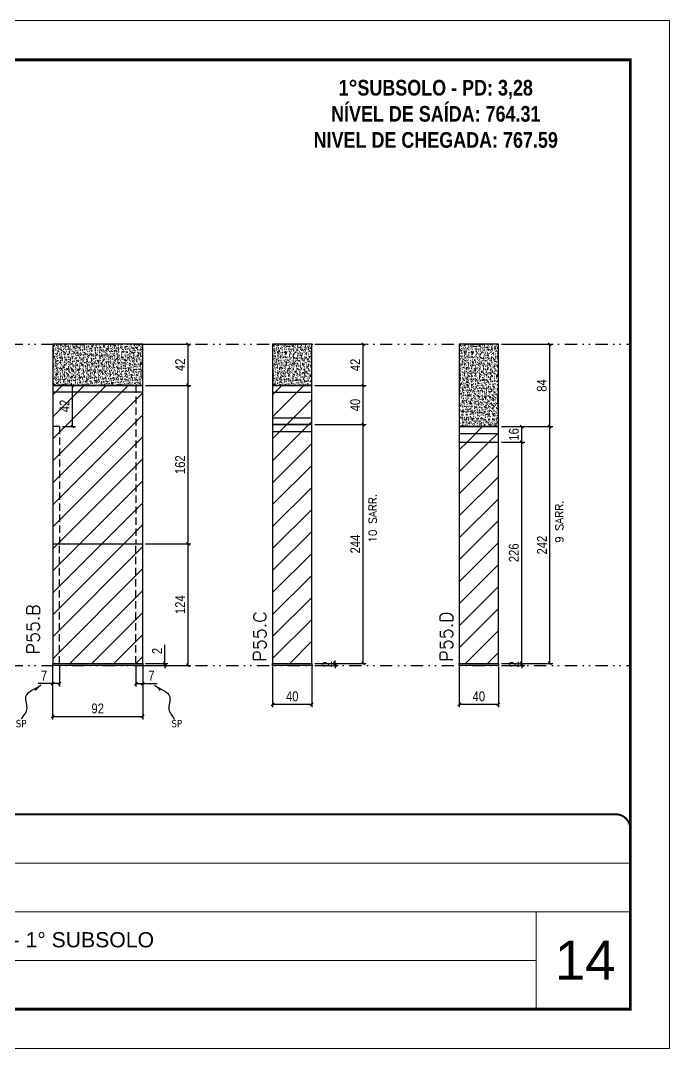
# Model space of a CAD drawing. Extents: x 1945 to 10875, y -3405 to 3369.
# Drawn here: x 4366 to 5029, y -2256 to -1206 of the extents above; entities that cross this region are included whole.
import ezdxf

# ---------------------------------------------------------------- set-up
doc = ezdxf.new("R2010")
doc.units = 0
for name, pattern in [('CONTINUO', [0]), ('DASHED', [0.75, 0.5, -0.25]), ('DIVIDE2', [0.625, 0.25, -0.125, 0, -0.125, 0, -0.125]), ('HIDDEN', [0.375, 0.25, -0.125])]:
    doc.linetypes.add(name, pattern=pattern)
for name, color, linetype, lineweight in [('CARIMBO', 255, 'Continuous', 9), ('Folhas', 255, 'Continuous', 9), ('Hachura', 251, 'Continuous', 9), ('SARRAFO DE PRESSAO', 251, 'DASHED', 9), ('Texto Seção', 7, 'Continuous', 15)]:
    doc.layers.add(name, color=color, linetype=linetype, lineweight=lineweight)
for name, color, linetype in [('COTA', 241, 'Continuous'), ('FUNDOS', 1, 'Continuous'), ('NOMENCLATURA', 7, 'Continuous'), ('Nível', 160, 'Continuous'), ('Painéis', 200, 'Continuous'), ('SARR_2.2x7', 40, 'Continuous'), ('Sarrafo de Pressão', 42, 'HIDDEN'), ('texto', 7, 'Continuous')]:
    doc.layers.add(name, color=color, linetype=linetype)
doc.styles.add('ARIAL', font='arial.ttf')
doc.styles.add('COTA TECNICA', font='techl___.ttf', dxfattribs={"height": 10})
doc.styles.add('COTA TECNICA-50', font='techl___.ttf', dxfattribs={"height": 10})
doc.styles.add('REGUA-120', font='ROMANS.shx', dxfattribs={"height": 15})
doc.styles.add('ROMANC', font='techb___.ttf', dxfattribs={"height": 2.5})
doc.styles.add('ROMANS', font='romans.shx')
doc.styles.get("Standard").update_dxf_attribs({"font": 'arial.ttf'})
doc.dimstyles.new('COTA PAINEL-50', dxfattribs={"dimtxt": 10, "dimasz": 3, "dimexe": 3, "dimexo": 3, "dimgap": 3, "dimtad": 1, "dimdec": 1, "dimzin": 12, "dimdsep": 46, "dimtxsty": 'COTA TECNICA-50', "dimblk1": 'OBLIQUE', "dimblk2": 'OBLIQUE', "dimsah": 1, "dimcen": 0.9, "dimclrd": 4, "dimclre": 4, "dimclrt": 240, "dimadec": 1, "dimazin": 3, "dimtfac": 1, "dimtdec": 1, "dimtmove": 0, "dimatfit": 3, "dimfxl": 1, "dimtolj": 1, "dimtzin": 12, "dimarcsym": 0})
doc.dimstyles.new('PAINEL', dxfattribs={"dimtxt": 10, "dimasz": 3, "dimexe": 3, "dimexo": 3, "dimgap": 3, "dimtad": 1, "dimdec": 1, "dimzin": 12, "dimdsep": 46, "dimtxsty": 'COTA TECNICA', "dimblk1": 'OBLIQUE', "dimblk2": 'OBLIQUE', "dimsah": 1, "dimcen": 0.9, "dimclrd": 4, "dimclre": 4, "dimclrt": 240, "dimadec": 1, "dimazin": 3, "dimtfac": 1, "dimtdec": 1, "dimtmove": 0, "dimatfit": 3, "dimfxl": 1, "dimtolj": 1, "dimtzin": 12, "dimarcsym": 0})
doc.dimstyles.get("Standard").update_dxf_attribs({"dimtxt": 0.18, "dimasz": 0.18, "dimexe": 0.18, "dimexo": 0.0625, "dimgap": 0.09, "dimtad": 0, "dimtih": 1, "dimtoh": 1, "dimdec": 4, "dimzin": 0, "dimdsep": 46, "dimtxsty": 'Standard', "dimcen": 0.09, "dimadec": 0, "dimazin": 0, "dimtfac": 1, "dimtdec": 4, "dimtofl": 0, "dimtmove": 0, "dimatfit": 3, "dimfxl": 1, "dimtolj": 1, "dimtzin": 0, "dimarcsym": 0})
pattern_1 = [(45, (-127075.793, -33000.405), (-11.2253202, 11.2253202), [])]

# ---------------------------------------------------------------- blocks, each defined once
blk = doc.blocks.new('9999999999')
at = {"color": 30, "linetype": 'CONTINUO'}
for p, q in [((98564.6, 34379.6), (99584, 34379.6)), ((98564.6, 34329.8), (99488, 34329.8)), ((99584, 34329.8), (99488, 34329.8)), ((99488, 34329.8), (99488, 34230.2)), ((98564.6, 34280), (99488, 34280))]:
    blk.add_line(p, q, dxfattribs=at)
at = {"color": 30, "linetype": 'CONTINUO', "const_width": 2}
blk.add_lwpolyline([(99584, 34230.2), (99584, 34414.4, 0.414214), (99569, 34429.4), (98229, 34429.4, 0.414214), (98214, 34414.4), (98214, 34245.2, 0.414214), (98229, 34230.2), (99584, 34230.2)], format="xyb", dxfattribs=at)
at = {"layer": 'Folhas'}
blk.add_lwpolyline([(98139, 34190.2), (99624, 34190.2), (99624, 35240.2), (98139, 35240.2)], close=True, dxfattribs=at)
at = {"layer": 'Folhas', "color": 30, "const_width": 3}
blk.add_lwpolyline([(98214, 34230.2), (99584, 34230.2), (99584, 35200.2), (98214, 35200.2)], close=True, dxfattribs=at)
at = {"color": 7, "linetype": 'Continuous', "ltscale": 5, "style": 'ARIAL'}
blk.add_text('TRECHO II - 1° SUBSOLO', height=15.483, dxfattribs=at).set_placement((98837.7, 34293.5))
blk = doc.blocks.new('_Oblique')
at = {"color": 0, "linetype": 'ByBlock', "lineweight": -2}
blk.add_line((-0.5, -0.5), (0.5, 0.5), dxfattribs=at)
blk = doc.blocks.new('*D217')
at = {"layer": 'COTA', "color": 4, "lineweight": -2, "transparency": 16777216}
for p, q in [((4857, -1620.7), (4909.5, -1620.7)), ((4906.5, -1862.6), (4906.5, -1620.7)), ((4857, -1862.6), (4909.5, -1862.6))]:
    blk.add_line(p, q, dxfattribs=at)
at = {"layer": 'Defpoints', "color": 0, "transparency": 16777216}
for p in [(4854, -1620.7), (4906.5, -1620.7), (4854, -1862.6)]:
    blk.add_point(p, dxfattribs=at)
at = {"layer": 'COTA', "color": 4, "lineweight": -2, "transparency": 16777216, "xscale": 3, "yscale": 3, "zscale": 3}
for p, rotation in [((4906.5, -1620.7), 90), ((4906.5, -1862.6), 270)]:
    blk.add_blockref('_Oblique', p, dxfattribs=dict(at, rotation=rotation))
at = {"layer": 'COTA', "color": 240, "transparency": 16777216, "insert": (4898.5, -1741.7), "char_height": 10, "attachment_point": 5, "rotation": 90, "style": 'COTA TECNICA'}
blk.add_mtext('\\A1;242', dxfattribs=at)
blk = doc.blocks.new('*D218')
at = {"layer": 'COTA', "color": 4, "lineweight": -2, "transparency": 16777216}
for p, q in [((4814, -1865.6), (4814, -1907.4)), ((4854, -1865.6), (4854, -1907.4)), ((4814, -1904.4), (4854, -1904.4))]:
    blk.add_line(p, q, dxfattribs=at)
at = {"layer": 'Defpoints', "color": 0, "transparency": 16777216}
for p in [(4814, -1862.6), (4854, -1862.6), (4854, -1904.4)]:
    blk.add_point(p, dxfattribs=at)
at = {"layer": 'COTA', "color": 4, "lineweight": -2, "transparency": 16777216, "xscale": 3, "yscale": 3, "zscale": 3, "rotation": 180}
blk.add_blockref('_Oblique', (4814, -1904.4), dxfattribs=at)
at = {"layer": 'COTA', "color": 4, "lineweight": -2, "transparency": 16777216, "xscale": 3, "yscale": 3, "zscale": 3}
blk.add_blockref('_Oblique', (4854, -1904.4), dxfattribs=at)
at = {"layer": 'COTA', "color": 240, "transparency": 16777216, "insert": (4834, -1896.3), "char_height": 10, "attachment_point": 5, "style": 'COTA TECNICA'}
blk.add_mtext('\\A1;40', dxfattribs=at)
blk = doc.blocks.new('*D219')
at = {"layer": 'COTA', "color": 4, "linetype": 'ByBlock', "lineweight": -2, "transparency": 16777216}
for p, q in [((4857, -1536.6), (4909.5, -1536.6)), ((4906.5, -1620.7), (4906.5, -1536.6)), ((4857, -1620.7), (4909.5, -1620.7))]:
    blk.add_line(p, q, dxfattribs=at)
at = {"layer": 'Defpoints', "color": 0, "linetype": 'ByBlock', "transparency": 16777216}
for p in [(4854, -1536.6), (4906.5, -1536.6), (4854, -1620.7)]:
    blk.add_point(p, dxfattribs=at)
at = {"layer": 'COTA', "color": 4, "linetype": 'ByBlock', "lineweight": -2, "transparency": 16777216, "xscale": 3, "yscale": 3, "zscale": 3}
for p, rotation in [((4906.5, -1536.6), 90), ((4906.5, -1620.7), 270)]:
    blk.add_blockref('_Oblique', p, dxfattribs=dict(at, rotation=rotation))
at = {"layer": 'COTA', "color": 240, "linetype": 'ByBlock', "transparency": 16777216, "insert": (4898.4, -1578.7), "char_height": 10, "attachment_point": 5, "rotation": 90, "style": 'COTA TECNICA'}
blk.add_mtext('\\A1;84', dxfattribs=at)
blk = doc.blocks.new('*D220')
at = {"layer": 'COTA', "color": 4, "lineweight": -2, "transparency": 16777216}
for p, q in [((4857, -1862.6), (4880.9, -1862.6)), ((4857, -1864.6), (4880.9, -1864.6)), ((4877.9, -1862.6), (4877.9, -1859.6)), ((4877.9, -1864.6), (4877.9, -1862.6)), ((4877.9, -1864.6), (4877.9, -1867.6))]:
    blk.add_line(p, q, dxfattribs=at)
at = {"layer": 'Defpoints', "color": 0, "transparency": 16777216}
for p in [(4854, -1862.6), (4854, -1864.6), (4877.9, -1862.6)]:
    blk.add_point(p, dxfattribs=at)
at = {"layer": 'COTA', "color": 4, "lineweight": -2, "transparency": 16777216, "xscale": 3, "yscale": 3, "zscale": 3}
for p, rotation in [((4877.9, -1862.6), 270), ((4877.9, -1864.6), 90)]:
    blk.add_blockref('_Oblique', p, dxfattribs=dict(at, rotation=rotation))
at = {"layer": 'COTA', "color": 240, "transparency": 16777216, "insert": (4869.9, -1863.6), "char_height": 10, "attachment_point": 5, "rotation": 90, "style": 'COTA TECNICA-50'}
blk.add_mtext('\\A1;2', dxfattribs=at)
blk = doc.blocks.new('*D407')
at = {"layer": 'COTA', "color": 4, "linetype": 'ByBlock', "lineweight": -2, "transparency": 16777216}
for p, q in [((4857, -1636.6), (4880.9, -1636.6)), ((4877.9, -1862.6), (4877.9, -1636.6)), ((4857, -1862.6), (4880.9, -1862.6))]:
    blk.add_line(p, q, dxfattribs=at)
at = {"layer": 'Defpoints', "color": 0, "linetype": 'ByBlock', "transparency": 16777216}
for p in [(4854, -1636.6), (4877.9, -1636.6), (4854, -1862.6)]:
    blk.add_point(p, dxfattribs=at)
at = {"layer": 'COTA', "color": 4, "linetype": 'ByBlock', "lineweight": -2, "transparency": 16777216, "xscale": 3, "yscale": 3, "zscale": 3}
for p, rotation in [((4877.9, -1636.6), 90), ((4877.9, -1862.6), 270)]:
    blk.add_blockref('_Oblique', p, dxfattribs=dict(at, rotation=rotation))
at = {"layer": 'COTA', "color": 240, "linetype": 'ByBlock', "transparency": 16777216, "insert": (4869.8, -1749.6), "char_height": 10, "attachment_point": 5, "rotation": 90, "style": 'COTA TECNICA'}
blk.add_mtext('\\A1;226', dxfattribs=at)
blk = doc.blocks.new('*D408')
at = {"layer": 'COTA', "color": 4, "linetype": 'ByBlock', "lineweight": -2, "transparency": 16777216}
for p, q in [((4857, -1620.7), (4880.9, -1620.7)), ((4877.9, -1636.6), (4877.9, -1620.7)), ((4857, -1636.6), (4880.9, -1636.6))]:
    blk.add_line(p, q, dxfattribs=at)
at = {"layer": 'Defpoints', "color": 0, "linetype": 'ByBlock', "transparency": 16777216}
for p in [(4854, -1620.7), (4877.9, -1620.7), (4854, -1636.6)]:
    blk.add_point(p, dxfattribs=at)
at = {"layer": 'COTA', "color": 4, "linetype": 'ByBlock', "lineweight": -2, "transparency": 16777216, "xscale": 3, "yscale": 3, "zscale": 3}
for p, rotation in [((4877.9, -1620.7), 90), ((4877.9, -1636.6), 270)]:
    blk.add_blockref('_Oblique', p, dxfattribs=dict(at, rotation=rotation))
at = {"layer": 'COTA', "color": 240, "linetype": 'ByBlock', "transparency": 16777216, "insert": (4869.8, -1628.7), "char_height": 10, "attachment_point": 5, "rotation": 90, "style": 'COTA TECNICA'}
blk.add_mtext('\\A1;16', dxfattribs=at)
blk = doc.blocks.new('*D181')
at = {"layer": 'COTA', "color": 4, "lineweight": -2, "transparency": 16777216}
for p, q in [((4666.4, -1618.7), (4718.9, -1618.7)), ((4715.9, -1862.6), (4715.9, -1618.7)), ((4666.4, -1862.6), (4718.9, -1862.6))]:
    blk.add_line(p, q, dxfattribs=at)
at = {"layer": 'Defpoints', "color": 0, "transparency": 16777216}
for p in [(4663.4, -1618.7), (4715.9, -1618.7), (4663.4, -1862.6)]:
    blk.add_point(p, dxfattribs=at)
at = {"layer": 'COTA', "color": 4, "lineweight": -2, "transparency": 16777216, "xscale": 3, "yscale": 3, "zscale": 3}
for p, rotation in [((4715.9, -1618.7), 90), ((4715.9, -1862.6), 270)]:
    blk.add_blockref('_Oblique', p, dxfattribs=dict(at, rotation=rotation))
at = {"layer": 'COTA', "color": 240, "transparency": 16777216, "insert": (4707.8, -1740.7), "char_height": 10, "attachment_point": 5, "rotation": 90, "style": 'COTA TECNICA'}
blk.add_mtext('\\A1;244', dxfattribs=at)
blk = doc.blocks.new('*D182')
at = {"layer": 'COTA', "color": 4, "lineweight": -2, "transparency": 16777216}
for p, q in [((4666.4, -1536.6), (4718.9, -1536.6)), ((4715.9, -1578.7), (4715.9, -1536.6)), ((4666.4, -1578.7), (4718.9, -1578.7))]:
    blk.add_line(p, q, dxfattribs=at)
at = {"layer": 'Defpoints', "color": 0, "transparency": 16777216}
for p in [(4663.4, -1536.6), (4715.9, -1536.6), (4663.4, -1578.7)]:
    blk.add_point(p, dxfattribs=at)
at = {"layer": 'COTA', "color": 4, "lineweight": -2, "transparency": 16777216, "xscale": 3, "yscale": 3, "zscale": 3}
for p, rotation in [((4715.9, -1536.6), 90), ((4715.9, -1578.7), 270)]:
    blk.add_blockref('_Oblique', p, dxfattribs=dict(at, rotation=rotation))
at = {"layer": 'COTA', "color": 240, "transparency": 16777216, "insert": (4707.8, -1557.7), "char_height": 10, "attachment_point": 5, "rotation": 90, "style": 'COTA TECNICA'}
blk.add_mtext('\\A1;42', dxfattribs=at)
blk = doc.blocks.new('*D183')
at = {"layer": 'COTA', "color": 4, "lineweight": -2, "transparency": 16777216}
for p, q in [((4623.4, -1865.6), (4623.4, -1907.4)), ((4663.4, -1865.6), (4663.4, -1907.4)), ((4623.4, -1904.4), (4663.4, -1904.4))]:
    blk.add_line(p, q, dxfattribs=at)
at = {"layer": 'Defpoints', "color": 0, "transparency": 16777216}
for p in [(4623.4, -1862.6), (4663.4, -1862.6), (4663.4, -1904.4)]:
    blk.add_point(p, dxfattribs=at)
at = {"layer": 'COTA', "color": 4, "lineweight": -2, "transparency": 16777216, "xscale": 3, "yscale": 3, "zscale": 3, "rotation": 180}
blk.add_blockref('_Oblique', (4623.4, -1904.4), dxfattribs=at)
at = {"layer": 'COTA', "color": 4, "lineweight": -2, "transparency": 16777216, "xscale": 3, "yscale": 3, "zscale": 3}
blk.add_blockref('_Oblique', (4663.4, -1904.4), dxfattribs=at)
at = {"layer": 'COTA', "color": 240, "transparency": 16777216, "insert": (4643.4, -1896.3), "char_height": 10, "attachment_point": 5, "style": 'COTA TECNICA'}
blk.add_mtext('\\A1;40', dxfattribs=at)
blk = doc.blocks.new('*D409')
at = {"layer": 'COTA', "color": 4, "linetype": 'ByBlock', "lineweight": -2, "transparency": 16777216}
for p, q in [((4666.4, -1578.7), (4718.9, -1578.7)), ((4715.9, -1618.7), (4715.9, -1578.7)), ((4666.4, -1618.7), (4718.9, -1618.7))]:
    blk.add_line(p, q, dxfattribs=at)
at = {"layer": 'Defpoints', "color": 0, "linetype": 'ByBlock', "transparency": 16777216}
for p in [(4663.4, -1578.7), (4715.9, -1578.7), (4663.4, -1618.7)]:
    blk.add_point(p, dxfattribs=at)
at = {"layer": 'COTA', "color": 4, "linetype": 'ByBlock', "lineweight": -2, "transparency": 16777216, "xscale": 3, "yscale": 3, "zscale": 3}
for p, rotation in [((4715.9, -1578.7), 90), ((4715.9, -1618.7), 270)]:
    blk.add_blockref('_Oblique', p, dxfattribs=dict(at, rotation=rotation))
at = {"layer": 'COTA', "color": 240, "linetype": 'ByBlock', "transparency": 16777216, "insert": (4707.8, -1598.7), "char_height": 10, "attachment_point": 5, "rotation": 90, "style": 'COTA TECNICA'}
blk.add_mtext('\\A1;40', dxfattribs=at)
blk = doc.blocks.new('*D184')
at = {"layer": 'COTA', "color": 4, "lineweight": -2, "transparency": 16777216}
for p, q in [((4666.4, -1862.6), (4690.2, -1862.6)), ((4666.4, -1864.6), (4690.2, -1864.6)), ((4687.2, -1862.6), (4687.2, -1859.6)), ((4687.2, -1864.6), (4687.2, -1862.6)), ((4687.2, -1864.6), (4687.2, -1867.6))]:
    blk.add_line(p, q, dxfattribs=at)
at = {"layer": 'Defpoints', "color": 0, "transparency": 16777216}
for p in [(4663.4, -1862.6), (4663.4, -1864.6), (4687.2, -1862.6)]:
    blk.add_point(p, dxfattribs=at)
at = {"layer": 'COTA', "color": 4, "lineweight": -2, "transparency": 16777216, "xscale": 3, "yscale": 3, "zscale": 3}
for p, rotation in [((4687.2, -1862.6), 270), ((4687.2, -1864.6), 90)]:
    blk.add_blockref('_Oblique', p, dxfattribs=dict(at, rotation=rotation))
at = {"layer": 'COTA', "color": 240, "transparency": 16777216, "insert": (4679.2, -1863.6), "char_height": 10, "attachment_point": 5, "rotation": 90, "style": 'COTA TECNICA-50'}
blk.add_mtext('\\A1;2', dxfattribs=at)
blk = doc.blocks.new('*D165')
at = {"layer": 'COTA', "color": 4, "lineweight": -2, "transparency": 16777216}
for p, q in [((4398.7, -1865.6), (4398.7, -1919.8)), ((4490.7, -1865.6), (4490.7, -1919.8)), ((4398.7, -1916.8), (4490.7, -1916.8))]:
    blk.add_line(p, q, dxfattribs=at)
at = {"layer": 'Defpoints', "color": 0, "transparency": 16777216}
for p in [(4398.7, -1862.6), (4490.7, -1862.6), (4490.7, -1916.8)]:
    blk.add_point(p, dxfattribs=at)
at = {"layer": 'COTA', "color": 4, "lineweight": -2, "transparency": 16777216, "xscale": 3, "yscale": 3, "zscale": 3, "rotation": 180}
blk.add_blockref('_Oblique', (4398.7, -1916.8), dxfattribs=at)
at = {"layer": 'COTA', "color": 4, "lineweight": -2, "transparency": 16777216, "xscale": 3, "yscale": 3, "zscale": 3}
blk.add_blockref('_Oblique', (4490.7, -1916.8), dxfattribs=at)
at = {"layer": 'COTA', "color": 240, "transparency": 16777216, "insert": (4444.7, -1908.7), "char_height": 10, "attachment_point": 5, "style": 'COTA TECNICA'}
blk.add_mtext('\\A1;92', dxfattribs=at)
blk = doc.blocks.new('*D166')
at = {"layer": 'COTA', "color": 4, "lineweight": -2, "transparency": 16777216}
for p, q in [((4493.7, -1536.6), (4540, -1536.6)), ((4537, -1578.6), (4537, -1536.6)), ((4493.7, -1578.6), (4540, -1578.6))]:
    blk.add_line(p, q, dxfattribs=at)
at = {"layer": 'Defpoints', "color": 0, "transparency": 16777216}
for p in [(4490.7, -1536.6), (4537, -1536.6), (4490.7, -1578.6)]:
    blk.add_point(p, dxfattribs=at)
at = {"layer": 'COTA', "color": 4, "lineweight": -2, "transparency": 16777216, "xscale": 3, "yscale": 3, "zscale": 3}
for p, rotation in [((4537, -1536.6), 90), ((4537, -1578.6), 270)]:
    blk.add_blockref('_Oblique', p, dxfattribs=dict(at, rotation=rotation))
at = {"layer": 'COTA', "color": 240, "transparency": 16777216, "insert": (4528.9, -1557.6), "char_height": 10, "attachment_point": 5, "rotation": 90, "style": 'COTA TECNICA'}
blk.add_mtext('\\A1;42', dxfattribs=at)
blk = doc.blocks.new('*D167')
at = {"layer": 'COTA', "color": 4, "lineweight": -2, "transparency": 16777216}
for p, q in [((4493.7, -1740.6), (4540, -1740.6)), ((4537, -1864.6), (4537, -1740.6)), ((4493.7, -1864.6), (4540, -1864.6))]:
    blk.add_line(p, q, dxfattribs=at)
at = {"layer": 'Defpoints', "color": 0, "transparency": 16777216}
for p in [(4490.7, -1740.6), (4537, -1740.6), (4490.7, -1864.6)]:
    blk.add_point(p, dxfattribs=at)
at = {"layer": 'COTA', "color": 4, "lineweight": -2, "transparency": 16777216, "xscale": 3, "yscale": 3, "zscale": 3}
for p, rotation in [((4537, -1740.6), 90), ((4537, -1864.6), 270)]:
    blk.add_blockref('_Oblique', p, dxfattribs=dict(at, rotation=rotation))
at = {"layer": 'COTA', "color": 240, "transparency": 16777216, "insert": (4528.9, -1802.6), "char_height": 10, "attachment_point": 5, "rotation": 90, "style": 'COTA TECNICA-50'}
blk.add_mtext('\\A1;124', dxfattribs=at)
blk = doc.blocks.new('*D168')
at = {"layer": 'COTA', "color": 4, "lineweight": -2, "transparency": 16777216}
for p, q in [((4513.3, -1862.6), (4513.3, -1843.8)), ((4493.7, -1862.6), (4516.3, -1862.6)), ((4493.7, -1864.6), (4516.3, -1864.6)), ((4513.3, -1864.6), (4513.3, -1862.6)), ((4513.3, -1864.6), (4513.3, -1867.6))]:
    blk.add_line(p, q, dxfattribs=at)
at = {"layer": 'Defpoints', "color": 0, "transparency": 16777216}
for p in [(4490.7, -1862.6), (4490.7, -1864.6), (4513.3, -1864.6)]:
    blk.add_point(p, dxfattribs=at)
at = {"layer": 'COTA', "color": 4, "lineweight": -2, "transparency": 16777216, "xscale": 3, "yscale": 3, "zscale": 3}
for p, rotation in [((4513.3, -1862.6), 270), ((4513.3, -1864.6), 90)]:
    blk.add_blockref('_Oblique', p, dxfattribs=dict(at, rotation=rotation))
at = {"layer": 'COTA', "color": 240, "transparency": 16777216, "insert": (4505.3, -1849.9), "char_height": 10, "attachment_point": 5, "rotation": 90, "style": 'COTA TECNICA-50'}
blk.add_mtext('\\A1;2', dxfattribs=at)
blk = doc.blocks.new('*D169')
at = {"layer": 'COTA', "color": 4, "lineweight": -2, "transparency": 16777216}
for p, q in [((4398.7, -1867.6), (4398.7, -1886.2)), ((4405.7, -1865.6), (4405.7, -1886.2)), ((4398.7, -1883.2), (4384, -1883.2)), ((4405.7, -1883.2), (4398.7, -1883.2))]:
    blk.add_line(p, q, dxfattribs=at)
at = {"layer": 'Defpoints', "color": 0, "transparency": 16777216}
for p in [(4398.7, -1864.6), (4405.7, -1862.6), (4398.7, -1883.2)]:
    blk.add_point(p, dxfattribs=at)
at = {"layer": 'COTA', "color": 4, "lineweight": -2, "transparency": 16777216, "xscale": 3, "yscale": 3, "zscale": 3, "rotation": 180}
blk.add_blockref('_Oblique', (4398.7, -1883.2), dxfattribs=at)
at = {"layer": 'COTA', "color": 4, "lineweight": -2, "transparency": 16777216, "xscale": 3, "yscale": 3, "zscale": 3}
blk.add_blockref('_Oblique', (4405.7, -1883.2), dxfattribs=at)
at = {"layer": 'COTA', "color": 240, "transparency": 16777216, "insert": (4389.9, -1875.1), "char_height": 10, "attachment_point": 5, "style": 'COTA TECNICA-50'}
blk.add_mtext('\\A1;7', dxfattribs=at)
blk = doc.blocks.new('*D170')
at = {"layer": 'COTA', "color": 4, "lineweight": -2, "transparency": 16777216}
for p, q in [((4483.7, -1865.6), (4483.7, -1886.2)), ((4490.7, -1867.6), (4490.7, -1886.2)), ((4483.7, -1883.2), (4490.7, -1883.2)), ((4490.7, -1883.2), (4505.5, -1883.2))]:
    blk.add_line(p, q, dxfattribs=at)
at = {"layer": 'Defpoints', "color": 0, "transparency": 16777216}
for p in [(4483.7, -1862.6), (4490.7, -1864.6), (4490.7, -1883.2)]:
    blk.add_point(p, dxfattribs=at)
at = {"layer": 'COTA', "color": 4, "lineweight": -2, "transparency": 16777216, "xscale": 3, "yscale": 3, "zscale": 3, "rotation": 180}
blk.add_blockref('_Oblique', (4483.7, -1883.2), dxfattribs=at)
at = {"layer": 'COTA', "color": 4, "lineweight": -2, "transparency": 16777216, "xscale": 3, "yscale": 3, "zscale": 3}
blk.add_blockref('_Oblique', (4490.7, -1883.2), dxfattribs=at)
at = {"layer": 'COTA', "color": 240, "transparency": 16777216, "insert": (4499.6, -1875.1), "char_height": 10, "attachment_point": 5, "style": 'COTA TECNICA-50'}
blk.add_mtext('\\A1;7', dxfattribs=at)
blk = doc.blocks.new('*D171')
at = {"layer": 'Defpoints', "color": 0, "linetype": 'ByBlock', "transparency": 16777216}
for p in [(4490.7, -1578.6), (4537, -1578.6), (4490.7, -1740.6)]:
    blk.add_point(p, dxfattribs=at)
at = {"layer": 'FUNDOS', "color": 4, "linetype": 'ByBlock', "lineweight": -2, "transparency": 16777216}
for p, q in [((4493.7, -1578.6), (4540, -1578.6)), ((4537, -1740.6), (4537, -1578.6)), ((4493.7, -1740.6), (4540, -1740.6))]:
    blk.add_line(p, q, dxfattribs=at)
at = {"layer": 'FUNDOS', "color": 4, "linetype": 'ByBlock', "lineweight": -2, "transparency": 16777216, "xscale": 3, "yscale": 3, "zscale": 3}
for p, rotation in [((4537, -1578.6), 90), ((4537, -1740.6), 270)]:
    blk.add_blockref('_Oblique', p, dxfattribs=dict(at, rotation=rotation))
at = {"layer": 'FUNDOS', "color": 240, "linetype": 'ByBlock', "transparency": 16777216, "insert": (4528.9, -1659.6), "char_height": 10, "attachment_point": 5, "rotation": 90, "style": 'COTA TECNICA'}
blk.add_mtext('\\A1;162', dxfattribs=at)
blk = doc.blocks.new('*D403')
at = {"layer": 'Defpoints', "color": 0, "linetype": 'ByBlock', "transparency": 16777216}
for p in [(4405.7, -1578.6), (4418.9, -1578.6), (4405.7, -1620.6)]:
    blk.add_point(p, dxfattribs=at)
at = {"layer": 'FUNDOS', "color": 4, "linetype": 'ByBlock', "lineweight": -2, "transparency": 16777216}
for p, q in [((4408.7, -1578.6), (4421.9, -1578.6)), ((4418.9, -1620.6), (4418.9, -1578.6)), ((4408.7, -1620.6), (4421.9, -1620.6))]:
    blk.add_line(p, q, dxfattribs=at)
at = {"layer": 'FUNDOS', "color": 4, "linetype": 'ByBlock', "lineweight": -2, "transparency": 16777216, "xscale": 3, "yscale": 3, "zscale": 3}
for p, rotation in [((4418.9, -1578.6), 90), ((4418.9, -1620.6), 270)]:
    blk.add_blockref('_Oblique', p, dxfattribs=dict(at, rotation=rotation))
at = {"layer": 'FUNDOS', "color": 240, "linetype": 'ByBlock', "transparency": 16777216, "insert": (4410.8, -1599.6), "char_height": 10, "attachment_point": 5, "rotation": 90, "style": 'COTA TECNICA'}
blk.add_mtext('\\A1;42', dxfattribs=at)

msp = doc.modelspace()

# ---------------------------------------------------------------- hatches: boundary and pattern name
at = {"layer": 'COTA', "linetype": 'ByBlock'}
h = msp.add_hatch(dxfattribs=at)
h.set_pattern_fill('AR-CONC', color=256, scale=0.03)
h.set_pattern_definition([(50, (-126704.3376, -28425.905), (5.46554007, -0.47817257), [0.5715, -6.2865]), (355, (-126704.3376, -28425.905), (-1.05730264, 5.73170536), [0.4572, -5.02921753]), (100.4514447, (-126703.882, -28425.945), (4.40823741, 5.25353256), [0.48570026, -5.34270734]), (46.1842, (-126704.3376, -28424.381), (8.13237123, -1.26126984), [0.85725, -9.42975]), (96.6355576, (-126703.66, -28424.486), (7.122124, 7.42278374), [0.7285507, -8.01406824]), (351.184151, (-126704.3376, -28424.381), (7.122124, 7.42278374), [0.685799, -7.54379196]), (21, (-126703.5756, -28424.762), (4.54843174, -3.06795595), [0.5715, -6.2865]), (326, (-126703.5756, -28424.762), (1.85406085, 5.52563898), [0.4572, -5.0292]), (71.451445, (-126703.1965, -28425.0176), (6.40249258, 2.45768307), [0.48570026, -5.34269813]), (37.5, (-126704.3376, -28425.905), (0.092658098, 2.536651166), [0, -4.96824, 0, -5.1054, 0, -5.04825]), (7.5, (-126704.3376, -28425.905), (2.004589875, 3.005417245), [0, -2.91084, 0, -4.85394, 0, -1.92405]), (327.5, (-126706.0368, -28425.905), (4.067717855, -0.17186232), [0, -1.905, 0, -5.9436, 0, -7.8867]), (317.5, (-126706.7988, -28425.905), (4.44387544, 0.76279473), [0, -2.4765, 0, -3.94716, 0, -5.6007])])
h.paths.add_polyline_path([(4398.75, -1578.64), (4490.75, -1578.64), (4490.75, -1536.64), (4398.75, -1536.64)])
h = msp.add_hatch(dxfattribs=at)
h.set_pattern_fill('AR-CONC', color=256, scale=0.03)
h.set_pattern_definition([(50, (-126990.5986, -28391.905), (5.46554007, -0.47817257), [0.5715, -6.2865]), (355, (-126990.5986, -28391.905), (-1.05730264, 5.73170536), [0.4572, -5.02921753]), (100.4514447, (-126990.143, -28391.945), (4.40823741, 5.25353256), [0.48570026, -5.34270734]), (46.1842, (-126990.5986, -28390.381), (8.13237123, -1.26126984), [0.85725, -9.42975]), (96.6355576, (-126989.921, -28390.486), (7.122124, 7.42278374), [0.7285507, -8.01406824]), (351.184151, (-126990.5986, -28390.381), (7.122124, 7.42278374), [0.685799, -7.54379196]), (21, (-126989.8366, -28390.762), (4.54843174, -3.06795595), [0.5715, -6.2865]), (326, (-126989.8366, -28390.762), (1.85406085, 5.52563898), [0.4572, -5.0292]), (71.451445, (-126989.4575, -28391.0176), (6.40249258, 2.45768307), [0.48570026, -5.34269813]), (37.5, (-126990.5986, -28391.905), (0.092658098, 2.536651166), [0, -4.96824, 0, -5.1054, 0, -5.04825]), (7.5, (-126990.5986, -28391.905), (2.004589875, 3.005417245), [0, -2.91084, 0, -4.85394, 0, -1.92405]), (327.5, (-126992.2978, -28391.905), (4.067717855, -0.17186232), [0, -1.905, 0, -5.9436, 0, -7.8867]), (317.5, (-126993.06, -28391.905), (4.44387544, 0.76279473), [0, -2.4765, 0, -3.94716, 0, -5.6007])])
h.paths.add_polyline_path([(4623.43, -1578.64), (4663.43, -1578.64), (4663.43, -1536.64), (4623.43, -1536.64)])
h = msp.add_hatch(dxfattribs=at)
h.set_pattern_fill('AR-CONC', color=256, scale=0.03)
h.set_pattern_definition([(50, (-126799.9897, -28391.905), (5.46554007, -0.47817257), [0.5715, -6.2865]), (355, (-126799.99, -28391.905), (-1.05730264, 5.73170536), [0.4572, -5.02921753]), (100.4514447, (-126799.5343, -28391.945), (4.40823741, 5.25353256), [0.48570026, -5.34270734]), (46.1842, (-126799.99, -28390.381), (8.13237123, -1.26126984), [0.85725, -9.42975]), (96.6355576, (-126799.312, -28390.486), (7.122124, 7.42278374), [0.7285507, -8.01406824]), (351.184151, (-126799.99, -28390.381), (7.122124, 7.42278374), [0.685799, -7.54379196]), (21, (-126799.2277, -28390.762), (4.54843174, -3.06795595), [0.5715, -6.2865]), (326, (-126799.228, -28390.762), (1.85406085, 5.52563898), [0.4572, -5.0292]), (71.451445, (-126798.8487, -28391.0176), (6.40249258, 2.45768307), [0.48570026, -5.34269813]), (37.5, (-126799.9897, -28391.905), (0.092658098, 2.536651166), [0, -4.96824, 0, -5.1054, 0, -5.04825]), (7.5, (-126799.9897, -28391.905), (2.004589875, 3.005417245), [0, -2.91084, 0, -4.85394, 0, -1.92405]), (327.5, (-126801.689, -28391.905), (4.067717855, -0.17186232), [0, -1.905, 0, -5.9436, 0, -7.8867]), (317.5, (-126802.451, -28391.905), (4.44387544, 0.76279473), [0, -2.4765, 0, -3.94716, 0, -5.6007])])
h.paths.add_polyline_path([(4814.04, -1620.66), (4854.04, -1620.66), (4854.04, -1536.64), (4814.04, -1536.64)])
at = {"layer": 'Hachura', "linetype": 'ByBlock'}
h = msp.add_hatch(dxfattribs=at)
h.set_pattern_fill('ANSI31', color=256, scale=5)
h.set_pattern_definition(pattern_1)
h.paths.add_polyline_path([(4490.75, -1578.64), (4398.75, -1578.64), (4398.75, -1740.64), (4490.75, -1740.64)])
h = msp.add_hatch(dxfattribs=at)
h.set_pattern_fill('ANSI31', color=256, scale=5)
h.set_pattern_definition(pattern_1)
h.paths.add_polyline_path([(4663.43, -1578.66), (4623.43, -1578.66), (4623.43, -1618.66), (4663.43, -1618.66)])
h = msp.add_hatch(dxfattribs=at)
h.set_pattern_fill('ANSI31', color=256, scale=5)
h.set_pattern_definition(pattern_1)
h.paths.add_polyline_path([(4663.43, -1618.66), (4623.43, -1618.66), (4623.43, -1862.64), (4663.43, -1862.64)])
h = msp.add_hatch(dxfattribs=at)
h.set_pattern_fill('ANSI31', color=256, scale=5)
h.set_pattern_definition(pattern_1)
h.paths.add_polyline_path([(4854.04, -1620.66), (4814.04, -1620.66), (4814.04, -1636.64), (4854.04, -1636.64)])
h = msp.add_hatch(dxfattribs=at)
h.set_pattern_fill('ANSI31', color=256, scale=5)
h.set_pattern_definition(pattern_1)
h.paths.add_polyline_path([(4854.04, -1636.64), (4814.04, -1636.64), (4814.04, -1862.64), (4854.04, -1862.64)])
h = msp.add_hatch(dxfattribs=at)
h.set_pattern_fill('ANSI31', color=256, scale=5)
h.set_pattern_definition(pattern_1)
h.paths.add_polyline_path([(4490.75, -1740.64), (4398.75, -1740.64), (4398.75, -1862.64), (4490.75, -1862.64)])

# ---------------------------------------------------------------- linework, layer by layer
at = {"layer": 'COTA', "linetype": 'ByBlock'}
for points in [[(4398.75, -1578.64), (4490.75, -1578.64), (4490.75, -1536.64), (4398.75, -1536.64)], [(4623.43, -1578.66), (4663.43, -1578.66), (4663.43, -1536.64), (4623.43, -1536.64)], [(4814.04, -1620.66), (4854.04, -1620.66), (4854.04, -1536.64), (4814.04, -1536.64)]]:
    msp.add_lwpolyline(points, close=True, dxfattribs=at)
at = {"layer": 'Nível', "color": 4, "linetype": 'DIVIDE2', "ltscale": 50}
for p, q in [((3978.36, -1536.64), (4988.71, -1536.64)), ((3978.36, -1864.64), (4988.71, -1864.64))]:
    msp.add_line(p, q, dxfattribs=at)
at = {"layer": 'Painéis'}
for p, q in [((4490.75, -1578.64), (4398.75, -1578.64)), ((4398.75, -1578.64), (4398.75, -1740.64)), ((4490.75, -1740.64), (4490.75, -1578.64)), ((4814.04, -1636.64), (4854.04, -1636.64)), ((4623.43, -1862.64), (4663.43, -1862.64)), ((4623.43, -1864.64), (4623.43, -1862.64)), ((4663.43, -1864.64), (4623.43, -1864.64)), ((4663.43, -1862.64), (4663.43, -1864.64)), ((4814.04, -1862.64), (4854.04, -1862.64)), ((4814.04, -1864.64), (4814.04, -1862.64)), ((4854.04, -1864.64), (4814.04, -1864.64)), ((4854.04, -1862.64), (4854.04, -1864.64))]:
    msp.add_line(p, q, dxfattribs=at)
for points in [[(4623.43, -1618.66), (4663.43, -1618.66), (4663.43, -1578.66), (4623.43, -1578.66)], [(4623.43, -1862.64), (4663.43, -1862.64), (4663.43, -1618.66), (4623.43, -1618.66)], [(4814.04, -1862.64), (4854.04, -1862.64), (4854.04, -1620.66), (4814.04, -1620.66)], [(4398.75, -1862.64), (4490.75, -1862.64), (4490.75, -1740.64), (4398.75, -1740.64)], [(4398.75, -1862.64), (4490.75, -1862.64), (4490.75, -1864.64), (4398.75, -1864.64)]]:
    msp.add_lwpolyline(points, close=True, dxfattribs=at)
at = {"layer": 'SARR_2.2x7'}
for p, q in [((4490.75, -1585.64), (4398.75, -1585.64)), ((4623.43, -1585.66), (4663.43, -1585.66)), ((4623.43, -1611.66), (4663.43, -1611.66)), ((4623.43, -1625.66), (4663.43, -1625.66)), ((4814.04, -1627.66), (4854.04, -1627.66))]:
    msp.add_line(p, q, dxfattribs=at)
at = {"layer": 'Sarrafo de Pressão', "ltscale": 30}
for p, q in [((4483.75, -1578.64), (4483.75, -1740.64)), ((4405.75, -1620.64), (4398.75, -1620.64)), ((4405.75, -1620.64), (4405.75, -1740.64)), ((4405.75, -1862.64), (4405.75, -1740.64)), ((4483.75, -1862.64), (4483.75, -1740.64))]:
    msp.add_line(p, q, dxfattribs=at)

# ---------------------------------------------------------------- block references
at = {"layer": 'SARRAFO DE PRESSAO', "color": 6, "linetype": 'ByBlock'}
msp.add_blockref('9999999999', (-94595.27, -36446.13), dxfattribs=at)

# ---------------------------------------------------------------- texts
at = {"layer": 'CARIMBO', "style": 'ARIAL'}
msp.add_text('14', height=40, dxfattribs=at).set_placement((4911.57, -2185.78))
at = {"layer": 'NOMENCLATURA', "color": 2, "insert": (4790.03, -1239.86), "char_height": 16, "attachment_point": 2, "style": 'ROMANC'}
msp.add_mtext_dynamic_manual_height_columns('\\P1°SUBSOLO - PD: 3,28\\PNÍVEL DE SAÍDA: 764.31\\PNIVEL DE CHEGADA: 767.59', width=300.2766, gutter_width=1, heights=[0], dxfattribs=at)
at = {"layer": 'texto', "color": 0, "char_height": 7.5, "attachment_point": 5}
for insert in [(4366.5, -1924.13), (4525.52, -1924.13)]:
    msp.add_mtext('{\\fTahoma|b0|i0|c0|p34;\\C4;SP}', dxfattribs=dict(at, insert=insert))
at = {"layer": 'Texto Seção', "linetype": 'Continuous', "style": 'ROMANS'}
for s, p in [('10 SARR.', (4729.6, -1739.36)), ('9 SARR.', (4920.21, -1739.36))]:
    msp.add_text(s, height=8, rotation=90, dxfattribs=at).set_placement(p)
at = {"layer": 'Texto Seção', "char_height": 13, "width": 285.3299, "attachment_point": 7, "rotation": 90, "style": 'REGUA-120'}
for s, insert in [('\\pxt3;P55.B', (4385.28, -1853.39)), ('P55.C', (4616.78, -1860.72)), ('P55.D', (4807.39, -1860.72))]:
    msp.add_mtext(s, dxfattribs=dict(at, insert=insert))

# ---------------------------------------------------------------- dimensions: what is measured, and where the dimension line sits
at = {"layer": 'COTA'}
for base, p1, p2, picture, middle in [((4536.99, -1536.64), (4490.75, -1578.64), (4490.75, -1536.64), '*D166', (4528.91, -1557.64)), ((4715.92, -1536.64), (4663.43, -1578.66), (4663.43, -1536.64), '*D182', (4707.84, -1557.65)), ((4715.92, -1618.66), (4663.43, -1862.64), (4663.43, -1618.66), '*D181', (4707.84, -1740.65)), ((4906.53, -1620.66), (4854.04, -1862.64), (4854.04, -1620.66), '*D217', (4898.45, -1741.65))]:
    dim = msp.add_linear_dim(base=base, p1=p1, p2=p2, angle=90, dimstyle='PAINEL', override={"dimarcsym": 2}, dxfattribs=at)
    dim.commit()
    dim.dimension.update_dxf_attribs({"geometry": picture, "text_midpoint": middle})
at = {"layer": 'COTA', "linetype": 'ByBlock'}
for base, p1, p2, picture, middle in [((4906.53, -1536.64), (4854.04, -1620.66), (4854.04, -1536.64), '*D219', (4898.43, -1578.65)), ((4715.92, -1578.66), (4663.43, -1618.66), (4663.43, -1578.66), '*D409', (4707.82, -1598.66)), ((4877.85, -1636.64), (4854.04, -1862.64), (4854.04, -1636.64), '*D407', (4869.75, -1749.64))]:
    dim = msp.add_linear_dim(base=base, p1=p1, p2=p2, angle=90, dimstyle='PAINEL', dxfattribs=at)
    dim.commit()
    dim.dimension.update_dxf_attribs({"geometry": picture, "text_midpoint": middle})
dim = msp.add_linear_dim(base=(4877.85, -1620.66), p1=(4854.04, -1636.64), p2=(4854.04, -1620.66), angle=90, dimstyle='PAINEL', override={"dimtmove": 1}, dxfattribs=at)
dim.commit()
dim.dimension.update_dxf_attribs({"geometry": '*D408', "text_midpoint": (4877.85, -1628.65), "dimtype": 160})
at = {"layer": 'COTA'}
for base, p1, p2, angle, picture, middle in [((4536.99, -1740.64), (4490.75, -1864.64), (4490.75, -1740.64), 90, '*D167', (4528.91, -1802.64)), ((4398.75, -1883.15), (4405.75, -1862.64), (4398.75, -1864.64), 180, '*D169', (4389.88, -1875.08))]:
    dim = msp.add_linear_dim(base=base, p1=p1, p2=p2, angle=angle, dimstyle='COTA PAINEL-50', dxfattribs=at)
    dim.commit()
    dim.dimension.update_dxf_attribs({"geometry": picture, "text_midpoint": middle})
for base, p1, p2, picture, middle in [((4513.27, -1864.64), (4490.75, -1862.64), (4490.75, -1864.64), '*D168', (4513.27, -1849.9)), ((4687.24, -1862.64), (4663.43, -1864.64), (4663.43, -1862.64), '*D184', (4687.24, -1863.64)), ((4877.85, -1862.64), (4854.04, -1864.64), (4854.04, -1862.64), '*D220', (4877.85, -1863.64))]:
    dim = msp.add_linear_dim(base=base, p1=p1, p2=p2, angle=90, dimstyle='COTA PAINEL-50', dxfattribs=at)
    dim.commit()
    dim.dimension.update_dxf_attribs({"geometry": picture, "text_midpoint": middle, "dimtype": 160})
for base, p1, p2, picture, middle in [((4490.75, -1916.82), (4398.75, -1862.64), (4490.75, -1862.64), '*D165', (4444.75, -1908.73)), ((4663.43, -1904.37), (4623.43, -1862.64), (4663.43, -1862.64), '*D183', (4643.43, -1896.27)), ((4854.04, -1904.37), (4814.04, -1862.64), (4854.04, -1862.64), '*D218', (4834.04, -1896.27))]:
    dim = msp.add_linear_dim(base=base, p1=p1, p2=p2, dimstyle='PAINEL', override={"dimarcsym": 2}, dxfattribs=at)
    dim.commit()
    dim.dimension.update_dxf_attribs({"geometry": picture, "text_midpoint": middle})
dim = msp.add_linear_dim(base=(4490.75, -1883.15), p1=(4483.75, -1862.64), p2=(4490.75, -1864.64), dimstyle='COTA PAINEL-50', dxfattribs=at)
dim.commit()
dim.dimension.update_dxf_attribs({"geometry": '*D170', "text_midpoint": (4499.61, -1875.08)})
at = {"layer": 'FUNDOS', "linetype": 'ByBlock'}
for base, p1, p2, picture, middle in [((4418.87, -1578.64), (4405.75, -1620.64), (4405.75, -1578.64), '*D403', (4410.79, -1599.64)), ((4536.99, -1578.64), (4490.75, -1740.64), (4490.75, -1578.64), '*D171', (4528.88, -1659.64))]:
    dim = msp.add_linear_dim(base=base, p1=p1, p2=p2, angle=90, dimstyle='PAINEL', dxfattribs=at)
    dim.commit()
    dim.dimension.update_dxf_attribs({"geometry": picture, "text_midpoint": middle})

# ---------------------------------------------------------------- leaders
at = {"layer": 'COTA', "path_type": 1}
for points in [[(4386.92, -1884.82), (4371.13, -1896.66), (4372.06, -1909.66), (4366.5, -1919.45)], [(4502.58, -1884.82), (4518.36, -1896.66), (4517.44, -1909.66), (4522.99, -1919.45)]]:
    msp.add_leader(points, dimstyle='Standard', override={"dimasz": 8}, dxfattribs=at)

doc.saveas('drawing.dxf')
